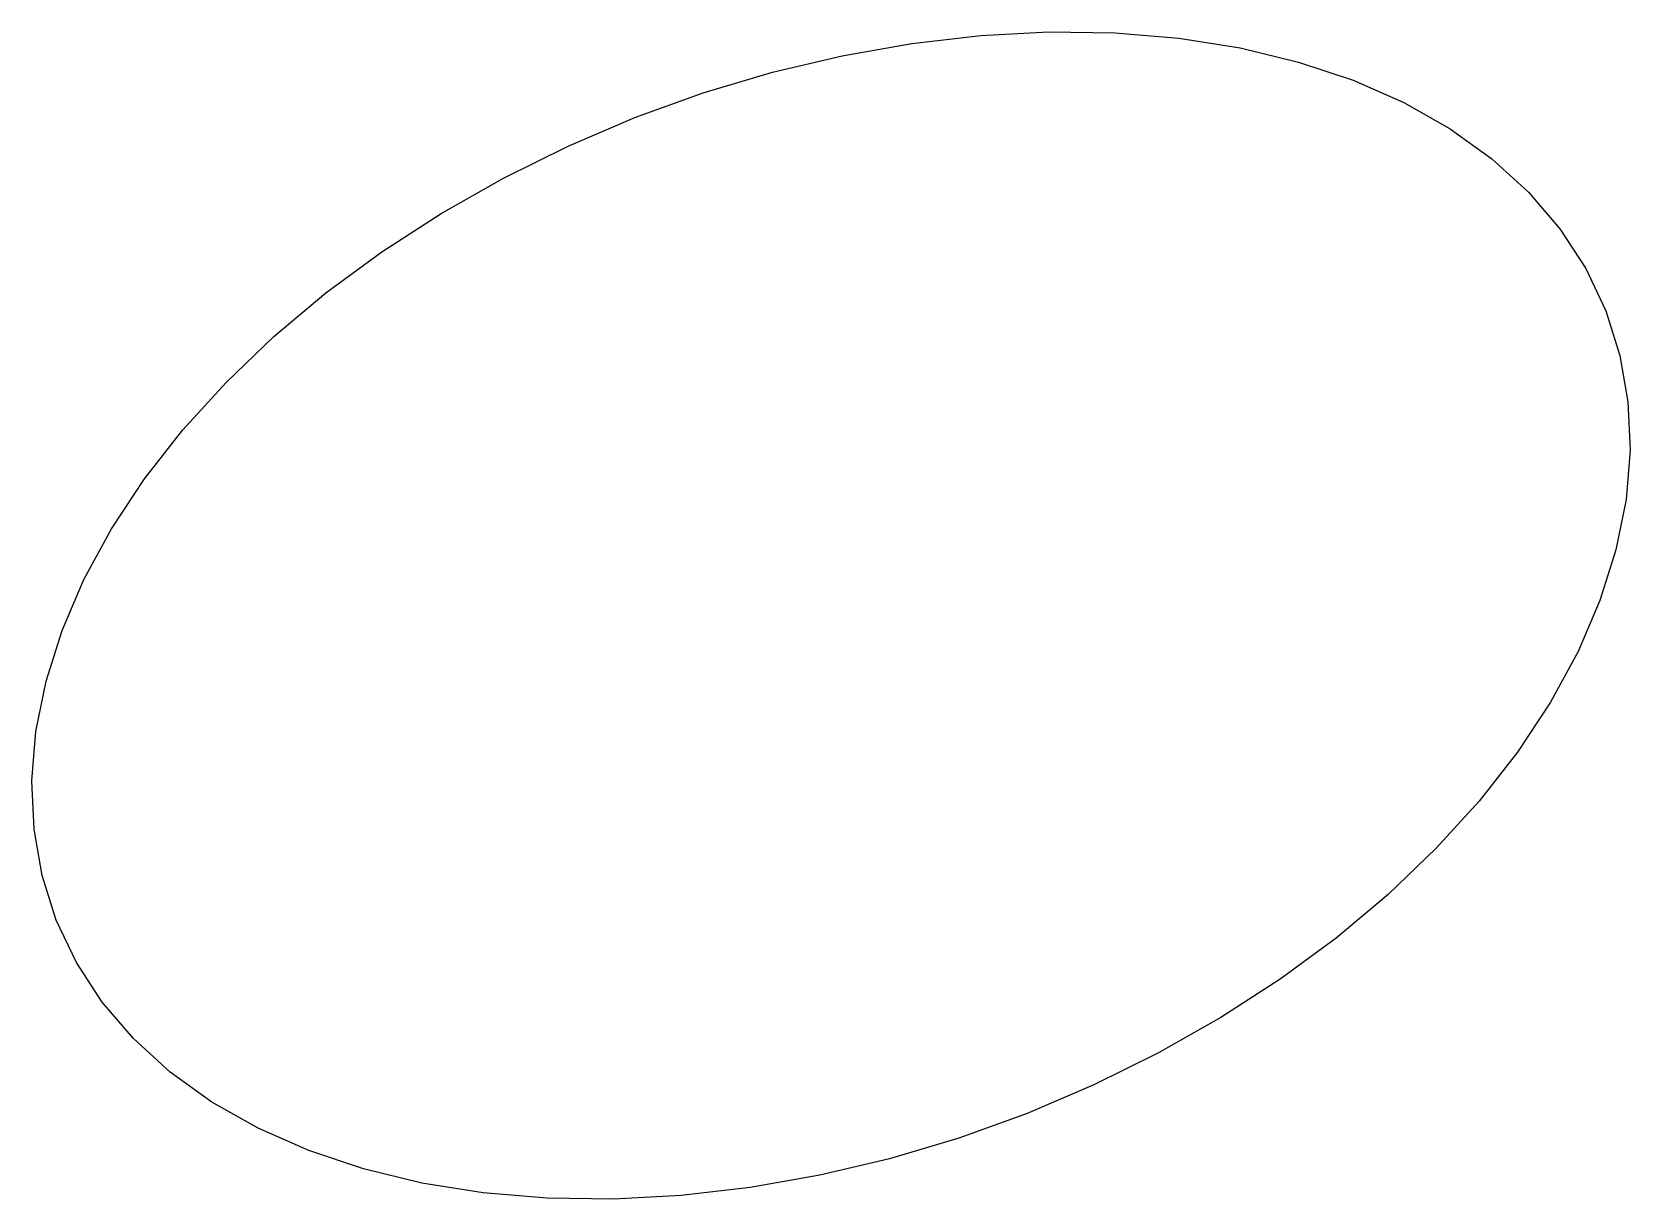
# Model space of a CAD drawing. Header units: metres. Extents: x -12209 to 21780, y -292849 to -276490.
# Drawn here: x 13208 to 13827, y -292485 to -292032 of the extents above; entities that cross this region are included whole.
import ezdxf

# ---------------------------------------------------------------- set-up
doc = ezdxf.new("R2010")
doc.units = ezdxf.units.M

msp = doc.modelspace()

# ---------------------------------------------------------------- linework, layer by layer
at = {"layer": 'LAYER'}
for p, q in [((13575.82, -292033.77), (13602.1, -292032.41)), ((13575.82, -292033.77), (13602.1, -292032.41)), ((13602.1, -292032.41), (13627.73, -292032.76)), ((13602.1, -292032.41), (13627.73, -292032.76)), ((13522.15, -292041.61), (13549.11, -292036.85)), ((13522.15, -292041.61), (13549.11, -292036.85)), ((13549.11, -292036.85), (13575.82, -292033.77)), ((13549.11, -292036.85), (13575.82, -292033.77)), ((13627.73, -292032.76), (13652.53, -292034.84)), ((13627.73, -292032.76), (13652.53, -292034.84)), ((13652.53, -292034.84), (13676.3, -292038.62)), ((13652.53, -292034.84), (13676.3, -292038.62)), ((13676.3, -292038.62), (13698.86, -292044.07)), ((13676.3, -292038.62), (13698.86, -292044.07)), ((13495.16, -292048.02), (13522.15, -292041.61)), ((13495.16, -292048.02), (13522.15, -292041.61)), ((13698.86, -292044.07), (13720.05, -292051.15)), ((13698.86, -292044.07), (13720.05, -292051.15)), ((13468.35, -292056.03), (13495.16, -292048.02)), ((13468.35, -292056.03), (13495.16, -292048.02)), ((13720.05, -292051.15), (13739.7, -292059.81)), ((13720.05, -292051.15), (13739.7, -292059.81)), ((13441.91, -292065.59), (13468.35, -292056.03)), ((13441.91, -292065.59), (13468.35, -292056.03)), ((13739.7, -292059.81), (13757.66, -292069.99)), ((13739.7, -292059.81), (13757.66, -292069.99)), ((13416.05, -292076.61), (13441.91, -292065.59)), ((13416.05, -292076.61), (13441.91, -292065.59)), ((13757.66, -292069.99), (13773.8, -292081.59)), ((13757.66, -292069.99), (13773.8, -292081.59)), ((13390.97, -292089.02), (13416.05, -292076.61)), ((13390.97, -292089.02), (13416.05, -292076.61)), ((13773.8, -292081.59), (13787.98, -292094.55)), ((13773.8, -292081.59), (13787.98, -292094.55)), ((13366.85, -292102.72), (13390.97, -292089.02)), ((13366.85, -292102.72), (13390.97, -292089.02)), ((13787.98, -292094.55), (13800.11, -292108.75)), ((13787.98, -292094.55), (13800.11, -292108.75)), ((13343.87, -292117.6), (13366.85, -292102.72)), ((13343.87, -292117.6), (13366.85, -292102.72)), ((13800.11, -292108.75), (13810.1, -292124.09)), ((13800.11, -292108.75), (13810.1, -292124.09)), ((13322.23, -292133.56), (13343.87, -292117.6)), ((13322.23, -292133.56), (13343.87, -292117.6)), ((13810.1, -292124.09), (13817.85, -292140.46)), ((13810.1, -292124.09), (13817.85, -292140.46)), ((13302.07, -292150.46), (13322.23, -292133.56)), ((13302.07, -292150.46), (13322.23, -292133.56)), ((13817.85, -292140.46), (13823.33, -292157.72)), ((13817.85, -292140.46), (13823.33, -292157.72)), ((13283.55, -292168.19), (13302.07, -292150.46)), ((13283.55, -292168.19), (13302.07, -292150.46)), ((13823.33, -292157.72), (13826.48, -292175.75)), ((13823.33, -292157.72), (13826.48, -292175.75)), ((13266.82, -292186.61), (13283.55, -292168.19)), ((13266.82, -292186.61), (13283.55, -292168.19)), ((13826.48, -292175.75), (13827.28, -292194.42)), ((13826.48, -292175.75), (13827.28, -292194.42)), ((13251.99, -292205.57), (13266.82, -292186.61)), ((13251.99, -292205.57), (13266.82, -292186.61)), ((13827.28, -292194.42), (13825.73, -292213.56)), ((13827.28, -292194.42), (13825.73, -292213.56)), ((13239.19, -292224.94), (13251.99, -292205.57)), ((13239.19, -292224.94), (13251.99, -292205.57)), ((13825.73, -292213.56), (13821.83, -292233.06)), ((13825.73, -292213.56), (13821.83, -292233.06)), ((13228.51, -292244.56), (13239.19, -292224.94)), ((13228.51, -292244.56), (13239.19, -292224.94)), ((13821.83, -292233.06), (13815.62, -292252.74)), ((13821.83, -292233.06), (13815.62, -292252.74)), ((13220.04, -292264.29), (13228.51, -292244.56)), ((13220.04, -292264.29), (13228.51, -292244.56)), ((13815.62, -292252.74), (13807.14, -292272.47)), ((13815.62, -292252.74), (13807.14, -292272.47)), ((13213.83, -292283.98), (13220.04, -292264.29)), ((13213.83, -292283.98), (13220.04, -292264.29)), ((13807.14, -292272.47), (13796.46, -292292.09)), ((13807.14, -292272.47), (13796.46, -292292.09)), ((13209.93, -292303.47), (13213.83, -292283.98)), ((13209.93, -292303.47), (13213.83, -292283.98)), ((13796.46, -292292.09), (13783.66, -292311.46)), ((13796.46, -292292.09), (13783.66, -292311.46)), ((13208.37, -292322.62), (13209.93, -292303.47)), ((13208.37, -292322.62), (13209.93, -292303.47)), ((13783.66, -292311.46), (13768.83, -292330.42)), ((13783.66, -292311.46), (13768.83, -292330.42)), ((13209.17, -292341.28), (13208.37, -292322.62)), ((13209.17, -292341.28), (13208.37, -292322.62)), ((13768.83, -292330.42), (13752.1, -292348.84)), ((13768.83, -292330.42), (13752.1, -292348.84)), ((13212.32, -292359.31), (13209.17, -292341.28)), ((13212.32, -292359.31), (13209.17, -292341.28)), ((13752.1, -292348.84), (13733.58, -292366.57)), ((13752.1, -292348.84), (13733.58, -292366.57)), ((13217.8, -292376.57), (13212.32, -292359.31)), ((13217.8, -292376.57), (13212.32, -292359.31)), ((13733.58, -292366.57), (13713.43, -292383.48)), ((13733.58, -292366.57), (13713.43, -292383.48)), ((13217.8, -292376.57), (13217.8, -292376.57)), ((13225.56, -292392.94), (13217.8, -292376.57)), ((13217.8, -292376.57), (13217.8, -292376.57)), ((13225.56, -292392.94), (13217.8, -292376.57)), ((13713.43, -292383.48), (13691.78, -292399.43)), ((13713.43, -292383.48), (13691.78, -292399.43)), ((13235.54, -292408.28), (13225.56, -292392.94)), ((13235.54, -292408.28), (13225.56, -292392.94)), ((13691.78, -292399.43), (13668.81, -292414.32)), ((13691.78, -292399.43), (13668.81, -292414.32)), ((13247.67, -292422.48), (13235.54, -292408.28)), ((13247.67, -292422.48), (13235.54, -292408.28)), ((13668.81, -292414.32), (13644.69, -292428.01)), ((13668.81, -292414.32), (13644.69, -292428.01)), ((13261.86, -292435.44), (13247.67, -292422.48)), ((13261.86, -292435.44), (13247.67, -292422.48)), ((13644.69, -292428.01), (13619.6, -292440.42)), ((13644.69, -292428.01), (13619.6, -292440.42)), ((13277.99, -292447.05), (13261.86, -292435.44)), ((13277.99, -292447.05), (13261.86, -292435.44)), ((13619.6, -292440.42), (13593.74, -292451.44)), ((13619.6, -292440.42), (13593.74, -292451.44)), ((13295.95, -292457.22), (13277.99, -292447.05)), ((13295.95, -292457.22), (13277.99, -292447.05)), ((13593.74, -292451.44), (13567.3, -292461)), ((13593.74, -292451.44), (13567.3, -292461)), ((13315.6, -292465.88), (13295.95, -292457.22)), ((13315.6, -292465.88), (13295.95, -292457.22)), ((13336.79, -292472.97), (13315.6, -292465.88)), ((13336.79, -292472.97), (13315.6, -292465.88)), ((13567.3, -292461), (13540.49, -292469.01)), ((13567.3, -292461), (13540.49, -292469.01)), ((13540.49, -292469.01), (13513.5, -292475.43)), ((13540.49, -292469.01), (13513.5, -292475.43)), ((13359.35, -292478.42), (13336.79, -292472.97)), ((13359.35, -292478.42), (13336.79, -292472.97)), ((13513.5, -292475.43), (13486.55, -292480.19)), ((13513.5, -292475.43), (13486.55, -292480.19)), ((13383.13, -292482.19), (13359.35, -292478.42)), ((13383.13, -292482.19), (13359.35, -292478.42)), ((13407.92, -292484.27), (13383.13, -292482.19)), ((13407.92, -292484.27), (13383.13, -292482.19)), ((13433.56, -292484.63), (13407.92, -292484.27)), ((13433.56, -292484.63), (13407.92, -292484.27)), ((13459.83, -292483.26), (13433.56, -292484.63)), ((13459.83, -292483.26), (13433.56, -292484.63)), ((13486.55, -292480.19), (13459.83, -292483.26)), ((13486.55, -292480.19), (13459.83, -292483.26))]:
    msp.add_line(p, q, dxfattribs=at)

doc.saveas('drawing.dxf')
